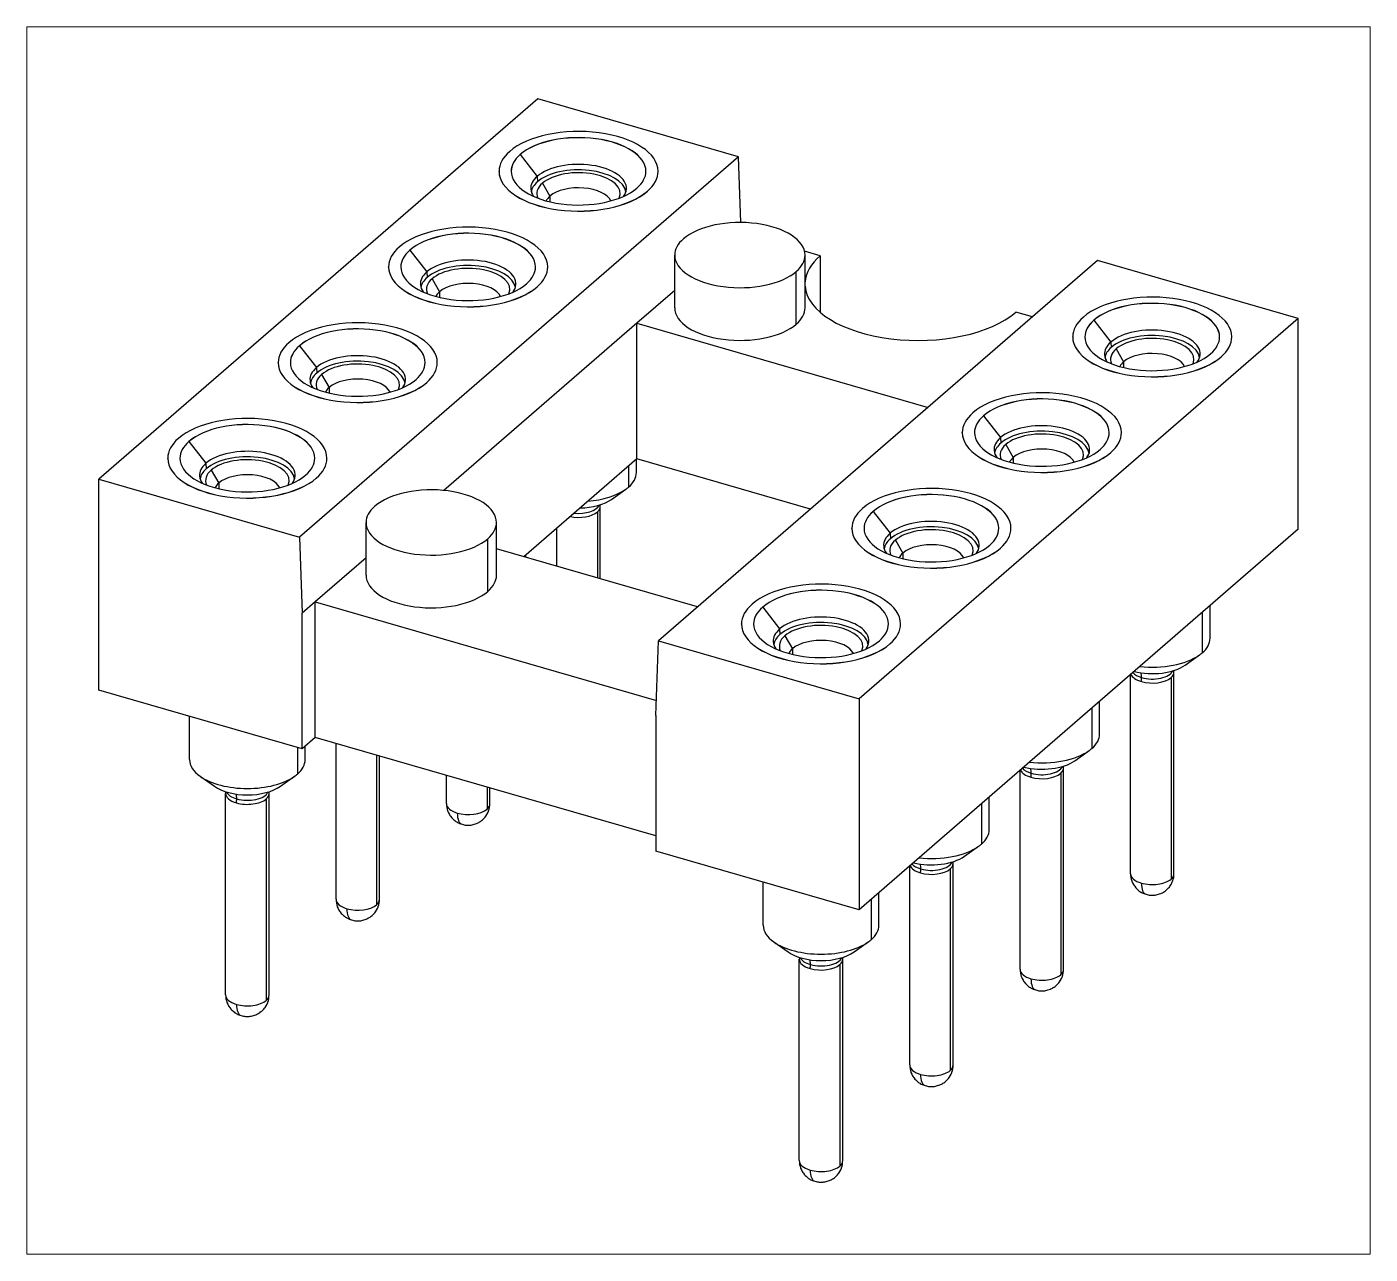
# Paper-space layout 'Layout1' of a CAD drawing. Header units: millimetres. Extents: x 0 to 15.5, y 0 to 14.1.
# The model-space entities are those that its viewports show. They can reach past a viewport. Long polylines and large blocks are cut down to what shows.
import ezdxf

# ---------------------------------------------------------------- set-up
doc = ezdxf.new("R2010")
doc.units = ezdxf.units.MM
doc.layers.add('MAIN-1', color=7, linetype='Continuous')

msp = doc.modelspace()

# ---------------------------------------------------------------- linework, layer by layer
at = {"layer": 'MAIN-1', "color": 18, "linetype": 'Continuous', "lineweight": 25, "true_color": 0x000000}
for points in [[(5.877, 13.284), (0.827, 8.91)], [(8.185, 12.618), (5.877, 13.284)], [(8.185, 12.618), (3.135, 8.244)], [(5.675, 12.644), (5.87, 12.392)], [(5.675, 12.644), (5.675, 12.644)], [(8.211, 11.862), (8.185, 12.618)], [(5.431, 12.45), (5.431, 12.451)], [(5.571, 12.451), (5.571, 12.45)], [(5.87, 12.392), (5.874, 12.331)], [(7.121, 12.45), (7.121, 12.451)], [(7.261, 12.45), (7.261, 12.451)], [(5.931, 12.314), (6.017, 12.166)], [(7.139, 12.222), (7.139, 12.221)], [(6.017, 12.166), (6.017, 12.1)], [(4.405, 11.545), (4.405, 11.544)], [(4.405, 11.544), (4.6, 11.293)], [(7.452, 10.881), (7.452, 11.487)], [(9.125, 11.48), (8.946, 11.532)], [(8.952, 10.881), (8.952, 11.487)], [(9.125, 11.48), (9.125, 10.83)], [(4.161, 11.35), (4.161, 11.351)], [(4.301, 11.351), (4.301, 11.35)], [(4.6, 11.293), (4.604, 11.231)], [(5.851, 11.35), (5.851, 11.351)], [(5.991, 11.35), (5.991, 11.351)], [(12.316, 11.425), (7.266, 7.052)], [(8.851, 10.693), (8.851, 11.299)], [(14.624, 10.759), (12.316, 11.425)], [(4.661, 11.215), (4.747, 11.066)], [(4.747, 11.066), (4.747, 11)], [(5.869, 11.122), (5.869, 11.121)], [(7.452, 11.081), (7.016, 10.704)], [(11.566, 10.776), (11.377, 10.83)], [(7.016, 10.704), (4.795, 8.781)], [(7.016, 9.145), (7.016, 10.704)], [(7.016, 10.704), (10.366, 9.736)], [(14.624, 10.759), (9.574, 6.385)], [(12.274, 10.739), (12.469, 10.487)], [(12.274, 10.739), (12.274, 10.739)], [(14.624, 8.334), (14.624, 10.759)], [(12.03, 10.545), (12.03, 10.546)], [(12.17, 10.546), (12.17, 10.545)], [(13.72, 10.545), (13.72, 10.546)], [(13.86, 10.545), (13.86, 10.546)], [(3.135, 10.445), (3.135, 10.444)], [(3.135, 10.444), (3.33, 10.193)], [(12.469, 10.487), (12.473, 10.426)], [(12.53, 10.409), (12.616, 10.261)], [(2.891, 10.25), (2.891, 10.251)], [(3.031, 10.251), (3.031, 10.25)], [(4.581, 10.25), (4.581, 10.251)], [(4.721, 10.25), (4.721, 10.251)], [(12.616, 10.261), (12.616, 10.195)], [(13.738, 10.317), (13.738, 10.316)], [(3.33, 10.193), (3.334, 10.131)], [(3.391, 10.115), (3.477, 9.966)], [(3.477, 9.966), (3.477, 9.9)], [(4.599, 10.022), (4.599, 10.021)], [(11.004, 9.64), (11.004, 9.639)], [(11.004, 9.639), (11.199, 9.388)], [(10.76, 9.445), (10.76, 9.446)], [(10.9, 9.446), (10.9, 9.445)], [(12.45, 9.445), (12.45, 9.446)], [(12.59, 9.445), (12.59, 9.446)], [(1.865, 9.345), (1.865, 9.344)], [(1.865, 9.344), (2.06, 9.093)], [(11.199, 9.388), (11.203, 9.326)], [(11.26, 9.31), (11.346, 9.161)], [(1.621, 9.15), (1.621, 9.151)], [(1.761, 9.151), (1.761, 9.15)], [(3.311, 9.15), (3.311, 9.151)], [(3.451, 9.15), (3.451, 9.151)], [(7.016, 9.145), (5.716, 8.019)], [(7.011, 8.986), (7.011, 9.141)], [(9.016, 8.567), (7.016, 9.145)], [(11.346, 9.161), (11.346, 9.095)], [(12.468, 9.217), (12.468, 9.216)], [(2.06, 9.093), (2.064, 9.031)], [(2.121, 9.015), (2.207, 8.866)], [(6.922, 9.064), (6.922, 8.819)], [(0.827, 6.485), (0.827, 8.91)], [(0.827, 8.91), (3.135, 8.244)], [(2.207, 8.866), (2.207, 8.8)], [(3.329, 8.922), (3.329, 8.922)], [(6.726, 8.678), (6.889, 8.794)], [(6.563, 8.534), (6.563, 7.774)], [(6.593, 8.616), (6.593, 8.615)], [(6.593, 8.615), (6.593, 8.615)], [(6.593, 8.615), (6.593, 8.615)], [(6.593, 8.615), (6.593, 8.615)], [(6.593, 8.615), (6.594, 8.614)], [(6.594, 8.614), (6.594, 8.614)], [(6.596, 7.765), (6.596, 8.596)], [(9.734, 8.54), (9.734, 8.539)], [(9.734, 8.539), (9.929, 8.288)], [(3.902, 7.806), (3.902, 8.413)], [(5.402, 7.806), (5.402, 8.413)], [(6.096, 7.909), (6.096, 8.348)], [(9.49, 8.345), (9.49, 8.346)], [(9.63, 8.346), (9.63, 8.345)], [(11.18, 8.345), (11.18, 8.346)], [(11.32, 8.345), (11.32, 8.346)], [(3.135, 8.244), (3.166, 7.369)], [(5.301, 7.619), (5.301, 8.225)], [(14.624, 8.334), (9.574, 3.96)], [(9.929, 8.288), (9.933, 8.226)], [(9.99, 8.21), (10.076, 8.061)], [(7.716, 7.441), (5.402, 8.109)], [(5.741, 8.011), (5.741, 8.041)], [(10.076, 8.061), (10.076, 7.995)], [(11.198, 8.117), (11.198, 8.116)], [(3.902, 8.007), (3.316, 7.499)], [(3.316, 7.499), (3.166, 7.369)], [(3.316, 7.499), (7.242, 6.366)], [(3.316, 5.94), (3.316, 7.499)], [(8.464, 7.44), (8.464, 7.439)], [(8.464, 7.439), (8.659, 7.188)], [(13.61, 7.081), (13.61, 7.456)], [(3.166, 5.81), (3.166, 7.369)], [(13.521, 7.379), (13.521, 6.914)], [(8.22, 7.245), (8.22, 7.246)], [(8.36, 7.246), (8.36, 7.245)], [(8.659, 7.188), (8.663, 7.126)], [(8.72, 7.11), (8.806, 6.961)], [(9.91, 7.245), (9.91, 7.246)], [(10.05, 7.245), (10.05, 7.246)], [(7.236, 6.194), (7.266, 7.052)], [(7.266, 7.052), (9.574, 6.385)], [(8.806, 6.961), (8.806, 6.895)], [(9.928, 7.017), (9.928, 7.017)], [(13.325, 6.773), (13.488, 6.889)], [(12.695, 4.374), (12.695, 6.663)], [(13.192, 6.711), (13.192, 6.71)], [(13.192, 6.71), (13.192, 6.71)], [(13.192, 6.71), (13.193, 6.71)], [(13.193, 6.71), (13.193, 6.71)], [(13.193, 6.71), (13.193, 6.709)], [(13.193, 6.709), (13.193, 6.709)], [(13.195, 4.374), (13.195, 6.691)], [(13.162, 6.629), (13.162, 4.312)], [(3.166, 5.81), (0.827, 6.485)], [(9.574, 6.385), (9.574, 3.96)], [(12.34, 5.981), (12.34, 6.356)], [(1.871, 5.686), (1.871, 6.184)], [(7.236, 6.194), (7.236, 4.635)], [(12.251, 6.279), (12.251, 5.815)], [(3.316, 5.94), (3.166, 5.81)], [(7.236, 4.809), (3.316, 5.94)], [(3.112, 5.826), (3.112, 5.52)], [(3.201, 5.686), (3.201, 5.841)], [(3.556, 4.08), (3.556, 5.871)], [(4.023, 5.736), (4.023, 4.017)], [(4.056, 4.08), (4.056, 5.727)], [(12.055, 5.673), (12.218, 5.789)], [(11.425, 3.275), (11.425, 5.564)], [(11.922, 5.611), (11.922, 5.61)], [(11.922, 5.61), (11.922, 5.61)], [(11.922, 5.61), (11.923, 5.61)], [(11.923, 5.61), (11.923, 5.61)], [(11.923, 5.61), (11.923, 5.609)], [(11.923, 5.609), (11.923, 5.609)], [(11.925, 3.275), (11.925, 5.591)], [(1.993, 5.494), (2.157, 5.379)], [(2.916, 5.379), (3.079, 5.494)], [(4.826, 5.18), (4.826, 5.504)], [(11.892, 5.529), (11.892, 3.212)], [(2.286, 2.98), (2.286, 5.296)], [(2.289, 5.315), (2.289, 5.316)], [(2.289, 5.316), (2.289, 5.316)], [(2.289, 5.315), (2.289, 5.315)], [(2.289, 5.315), (2.289, 5.315)], [(2.289, 5.315), (2.289, 5.315)], [(2.289, 5.315), (2.289, 5.315)], [(2.783, 5.316), (2.783, 5.316)], [(2.783, 5.316), (2.783, 5.315)], [(2.783, 5.315), (2.783, 5.315)], [(2.783, 5.315), (2.783, 5.315)], [(2.783, 5.315), (2.784, 5.315)], [(2.784, 5.315), (2.784, 5.315)], [(2.786, 2.98), (2.786, 5.296)], [(5.293, 5.37), (5.293, 5.117)], [(5.326, 5.18), (5.326, 5.36)], [(11.07, 4.881), (11.07, 5.256)], [(2.753, 5.234), (2.753, 2.917)], [(4.826, 5.18), (4.827, 5.158)], [(4.827, 5.158), (4.83, 5.137)], [(4.83, 5.137), (4.835, 5.115)], [(4.835, 5.115), (4.84, 5.098)], [(5.312, 5.098), (5.318, 5.115)], [(5.318, 5.115), (5.322, 5.137)], [(5.322, 5.137), (5.325, 5.158)], [(5.325, 5.158), (5.326, 5.18)], [(10.981, 5.179), (10.981, 4.715)], [(4.84, 5.098), (4.841, 5.095)], [(4.841, 5.095), (4.85, 5.074)], [(4.85, 5.074), (4.86, 5.055)], [(4.86, 5.055), (4.867, 5.044)], [(4.867, 5.044), (4.873, 5.035)], [(4.873, 5.035), (4.887, 5.017)], [(4.887, 5.017), (4.895, 5.008)], [(4.895, 5.008), (4.904, 5)], [(4.904, 5), (4.912, 4.993)], [(4.912, 4.993), (4.923, 4.984)], [(4.923, 4.984), (4.934, 4.976)], [(4.934, 4.976), (4.945, 4.969)], [(4.945, 4.969), (4.947, 4.967)], [(4.947, 4.967), (4.96, 4.96)], [(4.96, 4.96), (4.972, 4.954)], [(4.972, 4.954), (4.978, 4.952)], [(4.978, 4.952), (4.992, 4.946)], [(4.992, 4.946), (5.006, 4.942)], [(5.147, 4.942), (5.16, 4.946)], [(5.16, 4.946), (5.174, 4.952)], [(5.174, 4.952), (5.181, 4.954)], [(5.181, 4.954), (5.193, 4.96)], [(5.193, 4.96), (5.205, 4.967)], [(5.205, 4.967), (5.207, 4.969)], [(5.207, 4.969), (5.218, 4.976)], [(5.218, 4.976), (5.229, 4.984)], [(5.229, 4.984), (5.241, 4.993)], [(5.241, 4.993), (5.249, 5)], [(5.249, 5), (5.257, 5.008)], [(5.257, 5.008), (5.265, 5.017)], [(5.265, 5.017), (5.273, 5.026)], [(5.273, 5.026), (5.28, 5.036)], [(5.28, 5.036), (5.292, 5.055)], [(5.292, 5.055), (5.303, 5.074)], [(5.303, 5.074), (5.311, 5.095)], [(5.311, 5.095), (5.312, 5.098)], [(5.006, 4.942), (5.018, 4.939)], [(5.018, 4.939), (5.031, 4.936)], [(5.031, 4.936), (5.042, 4.934)], [(5.042, 4.934), (5.054, 4.933)], [(5.054, 4.933), (5.065, 4.932)], [(5.065, 4.932), (5.076, 4.932)], [(5.076, 4.932), (5.087, 4.932)], [(5.087, 4.932), (5.099, 4.933)], [(5.099, 4.933), (5.11, 4.934)], [(5.11, 4.934), (5.122, 4.936)], [(5.122, 4.936), (5.134, 4.939)], [(5.134, 4.939), (5.147, 4.942)], [(9.574, 3.96), (7.236, 4.635)], [(10.785, 4.574), (10.948, 4.689)], [(10.652, 4.511), (10.652, 4.511)], [(10.652, 4.511), (10.652, 4.51)], [(10.652, 4.51), (10.653, 4.51)], [(10.653, 4.51), (10.653, 4.51)], [(10.653, 4.51), (10.653, 4.51)], [(10.653, 4.51), (10.653, 4.509)], [(10.655, 2.175), (10.655, 4.491)], [(10.155, 2.175), (10.155, 4.464)], [(10.622, 4.429), (10.622, 2.112)], [(12.695, 4.374), (12.696, 4.353)], [(12.696, 4.353), (12.699, 4.331)], [(12.699, 4.331), (12.704, 4.31)], [(13.187, 4.31), (13.192, 4.331)], [(13.192, 4.331), (13.194, 4.353)], [(13.194, 4.353), (13.195, 4.374)], [(8.47, 3.781), (8.47, 4.279)], [(12.704, 4.31), (12.709, 4.293)], [(12.709, 4.293), (12.71, 4.29)], [(12.71, 4.29), (12.719, 4.269)], [(12.719, 4.269), (12.729, 4.249)], [(12.729, 4.249), (12.736, 4.239)], [(12.736, 4.239), (12.743, 4.229)], [(12.743, 4.229), (12.756, 4.212)], [(12.756, 4.212), (12.764, 4.203)], [(12.764, 4.203), (12.773, 4.195)], [(12.773, 4.195), (12.781, 4.188)], [(12.781, 4.188), (12.792, 4.179)], [(12.792, 4.179), (12.803, 4.171)], [(13.087, 4.171), (13.099, 4.179)], [(13.099, 4.179), (13.11, 4.188)], [(13.11, 4.188), (13.118, 4.195)], [(13.118, 4.195), (13.126, 4.203)], [(13.126, 4.203), (13.134, 4.212)], [(13.134, 4.212), (13.142, 4.221)], [(13.142, 4.221), (13.149, 4.23)], [(13.149, 4.23), (13.161, 4.249)], [(13.161, 4.249), (13.172, 4.269)], [(13.172, 4.269), (13.18, 4.29)], [(13.18, 4.29), (13.181, 4.293)], [(13.181, 4.293), (13.187, 4.31)], [(3.556, 4.08), (3.557, 4.058)], [(3.557, 4.058), (3.56, 4.037)], [(3.56, 4.037), (3.565, 4.016)], [(4.048, 4.016), (4.052, 4.037)], [(4.052, 4.037), (4.055, 4.058)], [(4.055, 4.058), (4.056, 4.08)], [(9.711, 4.079), (9.711, 3.615)], [(9.8, 3.781), (9.8, 4.156)], [(12.803, 4.171), (12.814, 4.163)], [(12.814, 4.163), (12.816, 4.162)], [(12.816, 4.162), (12.829, 4.155)], [(12.829, 4.155), (12.841, 4.149)], [(12.841, 4.149), (12.847, 4.147)], [(12.847, 4.147), (12.861, 4.141)], [(12.861, 4.141), (12.875, 4.137)], [(12.875, 4.137), (12.888, 4.134)], [(12.888, 4.134), (12.9, 4.131)], [(12.9, 4.131), (12.911, 4.129)], [(12.911, 4.129), (12.923, 4.128)], [(12.923, 4.128), (12.934, 4.127)], [(12.934, 4.127), (12.945, 4.127)], [(12.945, 4.127), (12.956, 4.127)], [(12.956, 4.127), (12.968, 4.128)], [(12.968, 4.128), (12.979, 4.129)], [(12.979, 4.129), (12.991, 4.131)], [(12.991, 4.131), (13.003, 4.134)], [(13.003, 4.134), (13.016, 4.137)], [(13.016, 4.137), (13.029, 4.141)], [(13.029, 4.141), (13.043, 4.147)], [(13.043, 4.147), (13.05, 4.149)], [(13.05, 4.149), (13.062, 4.155)], [(13.062, 4.155), (13.075, 4.162)], [(13.075, 4.162), (13.076, 4.163)], [(13.076, 4.163), (13.087, 4.171)], [(3.565, 4.016), (3.57, 3.998)], [(3.57, 3.998), (3.571, 3.995)], [(3.571, 3.995), (3.58, 3.974)], [(3.58, 3.974), (3.59, 3.955)], [(3.59, 3.955), (3.597, 3.945)], [(3.597, 3.945), (3.603, 3.935)], [(3.603, 3.935), (3.617, 3.918)], [(3.617, 3.918), (3.625, 3.909)], [(3.625, 3.909), (3.634, 3.9)], [(3.634, 3.9), (3.642, 3.893)], [(3.642, 3.893), (3.653, 3.884)], [(3.653, 3.884), (3.664, 3.876)], [(3.664, 3.876), (3.675, 3.869)], [(3.675, 3.869), (3.677, 3.868)], [(3.677, 3.868), (3.69, 3.861)], [(3.923, 3.861), (3.935, 3.868)], [(3.935, 3.868), (3.937, 3.869)], [(3.937, 3.869), (3.948, 3.876)], [(3.948, 3.876), (3.959, 3.884)], [(3.959, 3.884), (3.971, 3.893)], [(3.971, 3.893), (3.979, 3.9)], [(3.979, 3.9), (3.987, 3.909)], [(3.987, 3.909), (3.995, 3.918)], [(3.995, 3.918), (4.003, 3.926)], [(4.003, 3.926), (4.01, 3.936)], [(4.01, 3.936), (4.022, 3.955)], [(4.022, 3.955), (4.033, 3.974)], [(4.033, 3.974), (4.041, 3.995)], [(4.041, 3.995), (4.042, 3.998)], [(4.042, 3.998), (4.048, 4.016)], [(3.69, 3.861), (3.702, 3.855)], [(3.702, 3.855), (3.708, 3.852)], [(3.708, 3.852), (3.722, 3.846)], [(3.722, 3.846), (3.736, 3.842)], [(3.736, 3.842), (3.748, 3.839)], [(3.748, 3.839), (3.761, 3.836)], [(3.761, 3.836), (3.772, 3.834)], [(3.772, 3.834), (3.784, 3.833)], [(3.784, 3.833), (3.795, 3.832)], [(3.795, 3.832), (3.806, 3.832)], [(3.806, 3.832), (3.817, 3.832)], [(3.817, 3.832), (3.829, 3.833)], [(3.829, 3.833), (3.84, 3.834)], [(3.84, 3.834), (3.852, 3.836)], [(3.852, 3.836), (3.864, 3.839)], [(3.864, 3.839), (3.877, 3.842)], [(3.877, 3.842), (3.89, 3.846)], [(3.89, 3.846), (3.904, 3.852)], [(3.904, 3.852), (3.911, 3.855)], [(3.911, 3.855), (3.923, 3.861)], [(8.592, 3.589), (8.756, 3.474)], [(9.515, 3.474), (9.678, 3.589)], [(8.888, 3.41), (8.888, 3.411)], [(8.888, 3.411), (8.888, 3.411)], [(8.888, 3.41), (8.888, 3.41)], [(8.888, 3.41), (8.888, 3.41)], [(8.888, 3.41), (8.888, 3.41)], [(8.888, 3.41), (8.888, 3.41)], [(9.382, 3.411), (9.382, 3.411)], [(9.382, 3.411), (9.382, 3.41)], [(9.382, 3.41), (9.383, 3.41)], [(9.383, 3.41), (9.383, 3.41)], [(9.383, 3.41), (9.383, 3.41)], [(9.383, 3.41), (9.383, 3.41)], [(8.885, 1.075), (8.885, 3.391)], [(9.352, 3.329), (9.352, 1.012)], [(9.385, 1.075), (9.385, 3.391)], [(11.425, 3.275), (11.426, 3.253)], [(11.426, 3.253), (11.429, 3.232)], [(11.922, 3.232), (11.924, 3.253)], [(11.924, 3.253), (11.925, 3.275)], [(11.429, 3.232), (11.434, 3.21)], [(11.434, 3.21), (11.439, 3.193)], [(11.439, 3.193), (11.44, 3.19)], [(11.44, 3.19), (11.449, 3.169)], [(11.449, 3.169), (11.459, 3.15)], [(11.459, 3.15), (11.466, 3.139)], [(11.466, 3.139), (11.473, 3.13)], [(11.473, 3.13), (11.486, 3.112)], [(11.486, 3.112), (11.494, 3.103)], [(11.494, 3.103), (11.503, 3.095)], [(11.503, 3.095), (11.511, 3.088)], [(11.84, 3.088), (11.848, 3.095)], [(11.848, 3.095), (11.856, 3.103)], [(11.856, 3.103), (11.864, 3.112)], [(11.864, 3.112), (11.872, 3.121)], [(11.872, 3.121), (11.879, 3.131)], [(11.879, 3.131), (11.891, 3.15)], [(11.891, 3.15), (11.902, 3.169)], [(11.902, 3.169), (11.91, 3.19)], [(11.91, 3.19), (11.911, 3.193)], [(11.911, 3.193), (11.917, 3.21)], [(11.917, 3.21), (11.922, 3.232)], [(2.286, 2.98), (2.287, 2.958)], [(2.287, 2.958), (2.29, 2.937)], [(2.29, 2.937), (2.295, 2.916)], [(2.778, 2.916), (2.782, 2.937)], [(2.782, 2.937), (2.785, 2.958)], [(2.785, 2.958), (2.786, 2.98)], [(11.511, 3.088), (11.522, 3.079)], [(11.522, 3.079), (11.533, 3.071)], [(11.533, 3.071), (11.544, 3.064)], [(11.544, 3.064), (11.546, 3.062)], [(11.546, 3.062), (11.559, 3.055)], [(11.559, 3.055), (11.571, 3.049)], [(11.571, 3.049), (11.577, 3.047)], [(11.577, 3.047), (11.591, 3.041)], [(11.591, 3.041), (11.605, 3.037)], [(11.605, 3.037), (11.618, 3.034)], [(11.618, 3.034), (11.63, 3.031)], [(11.63, 3.031), (11.641, 3.029)], [(11.641, 3.029), (11.653, 3.028)], [(11.653, 3.028), (11.664, 3.027)], [(11.664, 3.027), (11.675, 3.027)], [(11.675, 3.027), (11.686, 3.027)], [(11.686, 3.027), (11.698, 3.028)], [(11.698, 3.028), (11.709, 3.029)], [(11.709, 3.029), (11.721, 3.031)], [(11.721, 3.031), (11.733, 3.034)], [(11.733, 3.034), (11.746, 3.037)], [(11.746, 3.037), (11.759, 3.041)], [(11.759, 3.041), (11.773, 3.047)], [(11.773, 3.047), (11.78, 3.049)], [(11.78, 3.049), (11.792, 3.055)], [(11.792, 3.055), (11.805, 3.062)], [(11.805, 3.062), (11.806, 3.064)], [(11.806, 3.064), (11.817, 3.071)], [(11.817, 3.071), (11.829, 3.079)], [(11.829, 3.079), (11.84, 3.088)], [(2.295, 2.916), (2.3, 2.898)], [(2.3, 2.898), (2.301, 2.895)], [(2.301, 2.895), (2.31, 2.875)], [(2.31, 2.875), (2.32, 2.855)], [(2.32, 2.855), (2.327, 2.845)], [(2.327, 2.845), (2.333, 2.835)], [(2.333, 2.835), (2.347, 2.818)], [(2.347, 2.818), (2.355, 2.809)], [(2.355, 2.809), (2.364, 2.8)], [(2.364, 2.8), (2.372, 2.793)], [(2.372, 2.793), (2.383, 2.784)], [(2.383, 2.784), (2.394, 2.776)], [(2.678, 2.776), (2.689, 2.784)], [(2.689, 2.784), (2.701, 2.793)], [(2.701, 2.793), (2.709, 2.8)], [(2.709, 2.8), (2.717, 2.809)], [(2.717, 2.809), (2.725, 2.818)], [(2.725, 2.818), (2.733, 2.827)], [(2.733, 2.827), (2.74, 2.836)], [(2.74, 2.836), (2.752, 2.855)], [(2.752, 2.855), (2.763, 2.875)], [(2.763, 2.875), (2.771, 2.895)], [(2.771, 2.895), (2.772, 2.898)], [(2.772, 2.898), (2.778, 2.916)], [(2.394, 2.776), (2.405, 2.769)], [(2.405, 2.769), (2.407, 2.768)], [(2.407, 2.768), (2.42, 2.761)], [(2.42, 2.761), (2.432, 2.755)], [(2.432, 2.755), (2.438, 2.752)], [(2.438, 2.752), (2.452, 2.747)], [(2.452, 2.747), (2.466, 2.742)], [(2.466, 2.742), (2.478, 2.739)], [(2.478, 2.739), (2.491, 2.736)], [(2.491, 2.736), (2.502, 2.735)], [(2.502, 2.735), (2.514, 2.733)], [(2.514, 2.733), (2.525, 2.733)], [(2.525, 2.733), (2.536, 2.732)], [(2.536, 2.732), (2.547, 2.733)], [(2.547, 2.733), (2.559, 2.733)], [(2.559, 2.733), (2.57, 2.735)], [(2.57, 2.735), (2.582, 2.736)], [(2.582, 2.736), (2.594, 2.739)], [(2.594, 2.739), (2.607, 2.742)], [(2.607, 2.742), (2.62, 2.747)], [(2.62, 2.747), (2.634, 2.752)], [(2.634, 2.752), (2.641, 2.755)], [(2.641, 2.755), (2.653, 2.761)], [(2.653, 2.761), (2.665, 2.768)], [(2.665, 2.768), (2.667, 2.769)], [(2.667, 2.769), (2.678, 2.776)], [(10.155, 2.175), (10.156, 2.153)], [(10.654, 2.153), (10.655, 2.175)], [(10.156, 2.153), (10.159, 2.132)], [(10.159, 2.132), (10.164, 2.111)], [(10.164, 2.111), (10.169, 2.093)], [(10.169, 2.093), (10.17, 2.09)], [(10.17, 2.09), (10.179, 2.069)], [(10.179, 2.069), (10.189, 2.05)], [(10.189, 2.05), (10.196, 2.04)], [(10.196, 2.04), (10.203, 2.03)], [(10.203, 2.03), (10.216, 2.013)], [(10.216, 2.013), (10.224, 2.004)], [(10.586, 2.004), (10.594, 2.013)], [(10.594, 2.013), (10.602, 2.021)], [(10.602, 2.021), (10.609, 2.031)], [(10.609, 2.031), (10.621, 2.05)], [(10.621, 2.05), (10.632, 2.069)], [(10.632, 2.069), (10.64, 2.09)], [(10.64, 2.09), (10.641, 2.093)], [(10.641, 2.093), (10.647, 2.111)], [(10.647, 2.111), (10.652, 2.132)], [(10.652, 2.132), (10.654, 2.153)], [(10.224, 2.004), (10.233, 1.995)], [(10.233, 1.995), (10.241, 1.988)], [(10.241, 1.988), (10.252, 1.979)], [(10.252, 1.979), (10.263, 1.971)], [(10.263, 1.971), (10.274, 1.964)], [(10.274, 1.964), (10.276, 1.963)], [(10.276, 1.963), (10.289, 1.956)], [(10.289, 1.956), (10.301, 1.95)], [(10.301, 1.95), (10.307, 1.947)], [(10.307, 1.947), (10.321, 1.941)], [(10.321, 1.941), (10.335, 1.937)], [(10.335, 1.937), (10.348, 1.934)], [(10.348, 1.934), (10.36, 1.931)], [(10.36, 1.931), (10.371, 1.929)], [(10.371, 1.929), (10.383, 1.928)], [(10.383, 1.928), (10.394, 1.927)], [(10.394, 1.927), (10.405, 1.927)], [(10.405, 1.927), (10.416, 1.927)], [(10.416, 1.927), (10.428, 1.928)], [(10.428, 1.928), (10.439, 1.929)], [(10.439, 1.929), (10.451, 1.931)], [(10.451, 1.931), (10.463, 1.934)], [(10.463, 1.934), (10.476, 1.937)], [(10.476, 1.937), (10.489, 1.941)], [(10.489, 1.941), (10.503, 1.947)], [(10.503, 1.947), (10.51, 1.95)], [(10.51, 1.95), (10.522, 1.956)], [(10.522, 1.956), (10.535, 1.963)], [(10.535, 1.963), (10.536, 1.964)], [(10.536, 1.964), (10.547, 1.971)], [(10.547, 1.971), (10.559, 1.979)], [(10.559, 1.979), (10.57, 1.988)], [(10.57, 1.988), (10.578, 1.995)], [(10.578, 1.995), (10.586, 2.004)], [(8.885, 1.075), (8.886, 1.053)], [(8.886, 1.053), (8.889, 1.032)], [(8.889, 1.032), (8.894, 1.011)], [(8.894, 1.011), (8.899, 0.993)], [(8.899, 0.993), (8.9, 0.99)], [(8.9, 0.99), (8.909, 0.97)], [(8.909, 0.97), (8.919, 0.95)], [(8.919, 0.95), (8.926, 0.94)], [(8.926, 0.94), (8.933, 0.93)], [(8.933, 0.93), (8.946, 0.913)], [(9.332, 0.922), (9.339, 0.931)], [(9.339, 0.931), (9.351, 0.95)], [(9.351, 0.95), (9.362, 0.97)], [(9.362, 0.97), (9.37, 0.99)], [(9.37, 0.99), (9.371, 0.993)], [(9.371, 0.993), (9.377, 1.011)], [(9.377, 1.011), (9.382, 1.032)], [(9.382, 1.032), (9.384, 1.053)], [(9.384, 1.053), (9.385, 1.075)], [(8.946, 0.913), (8.954, 0.904)], [(8.954, 0.904), (8.963, 0.895)], [(8.963, 0.895), (8.971, 0.888)], [(8.971, 0.888), (8.982, 0.879)], [(8.982, 0.879), (8.993, 0.871)], [(8.993, 0.871), (9.004, 0.864)], [(9.004, 0.864), (9.006, 0.863)], [(9.006, 0.863), (9.019, 0.856)], [(9.019, 0.856), (9.031, 0.85)], [(9.031, 0.85), (9.037, 0.847)], [(9.037, 0.847), (9.051, 0.842)], [(9.051, 0.842), (9.065, 0.837)], [(9.065, 0.837), (9.078, 0.834)], [(9.078, 0.834), (9.09, 0.831)], [(9.09, 0.831), (9.101, 0.83)], [(9.101, 0.83), (9.113, 0.828)], [(9.113, 0.828), (9.124, 0.828)], [(9.124, 0.828), (9.135, 0.827)], [(9.135, 0.827), (9.146, 0.828)], [(9.146, 0.828), (9.158, 0.828)], [(9.158, 0.828), (9.169, 0.83)], [(9.169, 0.83), (9.181, 0.831)], [(9.181, 0.831), (9.193, 0.834)], [(9.193, 0.834), (9.206, 0.837)], [(9.206, 0.837), (9.219, 0.842)], [(9.219, 0.842), (9.233, 0.847)], [(9.233, 0.847), (9.24, 0.85)], [(9.24, 0.85), (9.252, 0.856)], [(9.252, 0.856), (9.265, 0.863)], [(9.265, 0.863), (9.266, 0.864)], [(9.266, 0.864), (9.277, 0.871)], [(9.277, 0.871), (9.289, 0.879)], [(9.289, 0.879), (9.3, 0.888)], [(9.3, 0.888), (9.308, 0.895)], [(9.308, 0.895), (9.316, 0.904)], [(9.316, 0.904), (9.324, 0.913)], [(9.324, 0.913), (9.332, 0.922)]]:
    msp.add_lwpolyline(points, dxfattribs=at)
for points in [[(7.261, 12.451), (7.261, 12.658), (6.983, 12.839), (6.583, 12.893), (6.183, 12.946), (5.761, 12.859), (5.554, 12.679)], [(7.121, 12.451), (7.121, 12.626), (6.886, 12.78), (6.547, 12.825), (6.208, 12.87), (5.85, 12.796), (5.675, 12.644)], [(7.121, 12.451), (7.12, 12.626), (6.885, 12.779), (6.546, 12.824), (6.207, 12.869), (5.85, 12.795), (5.675, 12.644)], [(6.896, 12.244), (6.906, 12.37), (6.743, 12.484), (6.5, 12.519), (6.256, 12.554), (5.996, 12.502), (5.87, 12.392)], [(5.431, 12.451), (5.431, 12.244), (5.709, 12.062), (6.109, 12.009), (6.509, 11.955), (6.932, 12.043), (7.139, 12.222)], [(5.431, 12.45), (5.431, 12.243), (5.709, 12.062), (6.109, 12.008), (6.509, 11.954), (6.932, 12.042), (7.139, 12.221)], [(5.571, 12.451), (5.571, 12.275), (5.807, 12.122), (6.146, 12.076), (6.484, 12.031), (6.842, 12.105), (7.017, 12.257)], [(6.89, 12.213), (6.873, 12.333), (6.702, 12.433), (6.469, 12.46), (6.235, 12.487), (5.994, 12.434), (5.874, 12.331)], [(6.815, 12.142), (6.866, 12.258), (6.741, 12.375), (6.521, 12.418), (6.3, 12.461), (6.049, 12.417), (5.931, 12.314)], [(6.718, 12.111), (6.685, 12.187), (6.56, 12.246), (6.405, 12.258), (6.25, 12.271), (6.096, 12.234), (6.017, 12.166)], [(5.991, 11.351), (5.991, 11.558), (5.713, 11.739), (5.313, 11.793), (4.913, 11.846), (4.491, 11.759), (4.284, 11.58)], [(5.851, 11.351), (5.851, 11.526), (5.616, 11.68), (5.277, 11.725), (4.938, 11.771), (4.58, 11.696), (4.405, 11.545)], [(5.851, 11.351), (5.85, 11.526), (5.615, 11.679), (5.276, 11.724), (4.937, 11.77), (4.58, 11.695), (4.405, 11.544)], [(8.952, 11.487), (8.952, 11.657), (8.724, 11.805), (8.396, 11.849), (8.068, 11.893), (7.722, 11.821), (7.552, 11.674)], [(5.626, 11.144), (5.636, 11.27), (5.473, 11.384), (5.23, 11.419), (4.986, 11.455), (4.726, 11.402), (4.6, 11.293)], [(7.452, 11.487), (7.452, 11.317), (7.68, 11.169), (8.008, 11.125), (8.335, 11.081), (8.682, 11.152), (8.851, 11.299)], [(4.161, 11.351), (4.161, 11.144), (4.439, 10.963), (4.839, 10.909), (5.239, 10.855), (5.662, 10.943), (5.869, 11.122)], [(4.161, 11.35), (4.161, 11.143), (4.439, 10.962), (4.839, 10.908), (5.239, 10.854), (5.662, 10.942), (5.869, 11.121)], [(4.301, 11.351), (4.301, 11.175), (4.537, 11.022), (4.876, 10.977), (5.214, 10.931), (5.572, 11.005), (5.747, 11.157)], [(5.62, 11.114), (5.603, 11.233), (5.432, 11.333), (5.199, 11.36), (4.965, 11.387), (4.724, 11.335), (4.604, 11.231)], [(5.545, 11.042), (5.596, 11.158), (5.471, 11.275), (5.251, 11.318), (5.03, 11.361), (4.779, 11.317), (4.661, 11.215)], [(5.448, 11.011), (5.415, 11.088), (5.29, 11.146), (5.135, 11.159), (4.98, 11.171), (4.826, 11.134), (4.747, 11.066)], [(8.952, 11.13), (8.974, 10.841), (9.376, 10.594), (9.939, 10.524), (10.501, 10.455), (11.087, 10.58), (11.377, 10.83)], [(13.86, 10.546), (13.86, 10.753), (13.582, 10.934), (13.182, 10.988), (12.782, 11.041), (12.36, 10.954), (12.153, 10.774)], [(7.452, 10.881), (7.452, 10.711), (7.68, 10.562), (8.008, 10.519), (8.335, 10.475), (8.682, 10.546), (8.851, 10.693)], [(13.72, 10.546), (13.72, 10.721), (13.485, 10.875), (13.146, 10.92), (12.807, 10.965), (12.45, 10.891), (12.274, 10.739)], [(13.72, 10.546), (13.72, 10.721), (13.484, 10.874), (13.145, 10.919), (12.806, 10.964), (12.449, 10.89), (12.274, 10.739)], [(4.721, 10.251), (4.721, 10.458), (4.443, 10.639), (4.043, 10.693), (3.643, 10.747), (3.221, 10.659), (3.014, 10.48)], [(4.581, 10.251), (4.581, 10.426), (4.346, 10.58), (4.007, 10.625), (3.668, 10.671), (3.31, 10.597), (3.135, 10.445)], [(4.581, 10.251), (4.58, 10.426), (4.345, 10.579), (4.006, 10.625), (3.667, 10.67), (3.31, 10.596), (3.135, 10.444)], [(12.03, 10.546), (12.03, 10.339), (12.308, 10.157), (12.708, 10.104), (13.109, 10.05), (13.531, 10.138), (13.738, 10.317)], [(12.03, 10.545), (12.03, 10.338), (12.308, 10.157), (12.708, 10.103), (13.109, 10.049), (13.531, 10.137), (13.738, 10.316)], [(12.17, 10.546), (12.17, 10.37), (12.406, 10.217), (12.745, 10.171), (13.084, 10.126), (13.441, 10.2), (13.616, 10.352)], [(13.495, 10.339), (13.505, 10.465), (13.342, 10.579), (13.099, 10.614), (12.855, 10.649), (12.596, 10.597), (12.469, 10.487)], [(13.489, 10.308), (13.472, 10.428), (13.301, 10.528), (13.068, 10.555), (12.834, 10.582), (12.593, 10.529), (12.473, 10.426)], [(13.414, 10.237), (13.465, 10.353), (13.341, 10.47), (13.12, 10.513), (12.899, 10.556), (12.648, 10.512), (12.53, 10.409)], [(4.356, 10.044), (4.366, 10.17), (4.203, 10.284), (3.96, 10.319), (3.716, 10.355), (3.456, 10.302), (3.33, 10.193)], [(13.317, 10.206), (13.284, 10.282), (13.16, 10.341), (13.004, 10.353), (12.849, 10.366), (12.695, 10.329), (12.616, 10.261)], [(2.891, 10.251), (2.891, 10.044), (3.169, 9.863), (3.569, 9.809), (3.969, 9.755), (4.392, 9.843), (4.599, 10.022)], [(2.891, 10.25), (2.891, 10.043), (3.169, 9.862), (3.569, 9.808), (3.969, 9.755), (4.392, 9.842), (4.599, 10.021)], [(3.031, 10.251), (3.031, 10.076), (3.267, 9.922), (3.606, 9.877), (3.944, 9.831), (4.302, 9.905), (4.477, 10.057)], [(4.35, 10.014), (4.333, 10.133), (4.162, 10.233), (3.929, 10.26), (3.695, 10.287), (3.454, 10.235), (3.334, 10.131)], [(4.275, 9.942), (4.326, 10.058), (4.201, 10.175), (3.981, 10.218), (3.76, 10.261), (3.509, 10.217), (3.391, 10.115)], [(4.178, 9.911), (4.145, 9.988), (4.02, 10.046), (3.865, 10.059), (3.71, 10.071), (3.556, 10.034), (3.477, 9.966)], [(12.59, 9.446), (12.59, 9.653), (12.312, 9.834), (11.912, 9.888), (11.512, 9.941), (11.09, 9.854), (10.883, 9.675)], [(12.45, 9.446), (12.45, 9.621), (12.215, 9.775), (11.876, 9.82), (11.537, 9.866), (11.18, 9.791), (11.004, 9.64)], [(12.45, 9.446), (12.45, 9.621), (12.214, 9.774), (11.875, 9.819), (11.536, 9.865), (11.179, 9.79), (11.004, 9.639)], [(3.451, 9.151), (3.451, 9.358), (3.173, 9.539), (2.773, 9.593), (2.373, 9.647), (1.951, 9.559), (1.744, 9.38)], [(3.311, 9.151), (3.311, 9.327), (3.076, 9.48), (2.737, 9.525), (2.398, 9.571), (2.04, 9.497), (1.865, 9.345)], [(3.311, 9.151), (3.31, 9.326), (3.075, 9.48), (2.736, 9.525), (2.397, 9.57), (2.04, 9.496), (1.865, 9.344)], [(10.76, 9.446), (10.76, 9.239), (11.038, 9.058), (11.438, 9.004), (11.839, 8.95), (12.261, 9.038), (12.468, 9.217)], [(10.76, 9.445), (10.76, 9.238), (11.038, 9.057), (11.438, 9.003), (11.839, 8.949), (12.261, 9.037), (12.468, 9.216)], [(10.9, 9.446), (10.9, 9.27), (11.136, 9.117), (11.475, 9.072), (11.814, 9.026), (12.171, 9.1), (12.346, 9.252)], [(12.225, 9.239), (12.235, 9.365), (12.072, 9.479), (11.829, 9.514), (11.585, 9.55), (11.326, 9.497), (11.199, 9.388)], [(12.219, 9.209), (12.202, 9.328), (12.031, 9.428), (11.798, 9.455), (11.564, 9.482), (11.323, 9.43), (11.203, 9.326)], [(12.144, 9.137), (12.195, 9.253), (12.071, 9.37), (11.85, 9.413), (11.629, 9.456), (11.378, 9.412), (11.26, 9.31)], [(1.621, 9.151), (1.621, 8.944), (1.899, 8.763), (2.299, 8.709), (2.699, 8.656), (3.122, 8.743), (3.329, 8.922)], [(1.621, 9.15), (1.621, 8.943), (1.899, 8.762), (2.299, 8.708), (2.699, 8.655), (3.122, 8.742), (3.329, 8.922)], [(1.761, 9.151), (1.761, 8.976), (1.997, 8.822), (2.336, 8.777), (2.674, 8.731), (3.032, 8.806), (3.207, 8.957)], [(3.086, 8.944), (3.096, 9.071), (2.933, 9.184), (2.69, 9.22), (2.446, 9.255), (2.186, 9.203), (2.06, 9.093)], [(3.08, 8.914), (3.063, 9.033), (2.892, 9.133), (2.659, 9.16), (2.425, 9.187), (2.184, 9.135), (2.064, 9.031)], [(3.005, 8.842), (3.056, 8.958), (2.931, 9.075), (2.711, 9.118), (2.49, 9.161), (2.239, 9.117), (2.121, 9.015)], [(12.047, 9.106), (12.014, 9.183), (11.89, 9.241), (11.734, 9.254), (11.579, 9.266), (11.425, 9.229), (11.346, 9.161)], [(2.908, 8.811), (2.875, 8.888), (2.75, 8.947), (2.595, 8.959), (2.44, 8.971), (2.286, 8.934), (2.207, 8.866)], [(5.402, 8.413), (5.402, 8.582), (5.174, 8.731), (4.846, 8.775), (4.518, 8.819), (4.172, 8.747), (4.002, 8.6)], [(11.32, 8.346), (11.32, 8.553), (11.042, 8.734), (10.642, 8.788), (10.242, 8.842), (9.82, 8.754), (9.613, 8.575)], [(11.18, 8.346), (11.18, 8.521), (10.945, 8.675), (10.606, 8.72), (10.267, 8.766), (9.91, 8.692), (9.734, 8.54)], [(11.18, 8.346), (11.18, 8.521), (10.944, 8.674), (10.605, 8.72), (10.266, 8.765), (9.909, 8.691), (9.734, 8.539)], [(3.902, 8.413), (3.902, 8.243), (4.13, 8.094), (4.458, 8.05), (4.785, 8.006), (5.132, 8.078), (5.301, 8.225)], [(9.49, 8.346), (9.49, 8.139), (9.768, 7.958), (10.168, 7.904), (10.569, 7.85), (10.991, 7.938), (11.198, 8.117)], [(9.49, 8.345), (9.49, 8.138), (9.768, 7.957), (10.168, 7.903), (10.569, 7.85), (10.991, 7.937), (11.198, 8.116)], [(9.63, 8.346), (9.63, 8.171), (9.866, 8.017), (10.205, 7.972), (10.544, 7.926), (10.901, 8), (11.076, 8.152)], [(10.955, 8.139), (10.965, 8.265), (10.802, 8.379), (10.559, 8.414), (10.315, 8.45), (10.056, 8.397), (9.929, 8.288)], [(10.949, 8.109), (10.932, 8.228), (10.761, 8.328), (10.528, 8.355), (10.294, 8.382), (10.053, 8.33), (9.933, 8.226)], [(10.874, 8.037), (10.925, 8.153), (10.801, 8.27), (10.58, 8.313), (10.359, 8.356), (10.108, 8.312), (9.99, 8.21)], [(10.777, 8.006), (10.744, 8.083), (10.62, 8.141), (10.464, 8.154), (10.309, 8.166), (10.155, 8.129), (10.076, 8.061)], [(3.902, 7.806), (3.902, 7.637), (4.13, 7.488), (4.458, 7.444), (4.785, 7.4), (5.132, 7.472), (5.301, 7.619)], [(10.05, 7.246), (10.05, 7.453), (9.772, 7.634), (9.372, 7.688), (8.972, 7.742), (8.55, 7.654), (8.343, 7.475)], [(9.91, 7.246), (9.91, 7.422), (9.675, 7.575), (9.336, 7.62), (8.997, 7.666), (8.64, 7.592), (8.464, 7.44)], [(9.91, 7.246), (9.91, 7.421), (9.674, 7.575), (9.335, 7.62), (8.996, 7.665), (8.639, 7.591), (8.464, 7.439)], [(9.685, 7.039), (9.695, 7.166), (9.532, 7.279), (9.289, 7.315), (9.045, 7.35), (8.786, 7.298), (8.659, 7.188)], [(9.679, 7.009), (9.662, 7.128), (9.491, 7.228), (9.258, 7.255), (9.024, 7.282), (8.783, 7.23), (8.663, 7.126)], [(8.22, 7.246), (8.22, 7.039), (8.498, 6.858), (8.898, 6.804), (9.299, 6.751), (9.721, 6.838), (9.928, 7.017)], [(8.22, 7.245), (8.22, 7.038), (8.498, 6.857), (8.898, 6.803), (9.299, 6.75), (9.721, 6.837), (9.928, 7.017)], [(8.36, 7.246), (8.36, 7.071), (8.596, 6.917), (8.935, 6.872), (9.274, 6.826), (9.631, 6.901), (9.806, 7.052)], [(9.604, 6.937), (9.655, 7.053), (9.531, 7.17), (9.31, 7.213), (9.089, 7.256), (8.838, 7.212), (8.72, 7.11)], [(9.507, 6.906), (9.474, 6.983), (9.35, 7.042), (9.194, 7.054), (9.039, 7.066), (8.885, 7.029), (8.806, 6.961)], [(12.823, 6.629), (12.891, 6.609), (12.972, 6.607), (13.043, 6.623), (13.114, 6.638), (13.166, 6.67), (13.183, 6.708)], [(11.553, 5.529), (11.621, 5.509), (11.702, 5.507), (11.773, 5.523), (11.844, 5.538), (11.896, 5.57), (11.913, 5.608)], [(1.993, 5.494), (2.118, 5.406), (2.32, 5.354), (2.536, 5.354), (2.752, 5.354), (2.955, 5.406), (3.079, 5.494)], [(2.157, 5.379), (2.244, 5.317), (2.385, 5.28), (2.536, 5.28), (2.687, 5.28), (2.829, 5.317), (2.916, 5.379)], [(2.414, 5.234), (2.482, 5.215), (2.563, 5.213), (2.634, 5.228), (2.705, 5.244), (2.757, 5.275), (2.774, 5.313)], [(2.411, 5.188), (2.469, 5.172), (2.537, 5.167), (2.601, 5.176), (2.665, 5.184), (2.72, 5.205), (2.753, 5.234)], [(10.283, 4.429), (10.351, 4.41), (10.432, 4.407), (10.503, 4.423), (10.574, 4.439), (10.626, 4.47), (10.643, 4.508)], [(12.82, 4.266), (12.878, 4.25), (12.946, 4.245), (13.01, 4.254), (13.074, 4.262), (13.129, 4.283), (13.162, 4.312)], [(8.592, 3.589), (8.717, 3.501), (8.919, 3.449), (9.135, 3.449), (9.351, 3.449), (9.554, 3.501), (9.678, 3.589)], [(8.756, 3.474), (8.843, 3.412), (8.984, 3.375), (9.135, 3.375), (9.286, 3.375), (9.428, 3.412), (9.515, 3.474)], [(9.013, 3.329), (9.081, 3.31), (9.162, 3.308), (9.233, 3.323), (9.304, 3.339), (9.356, 3.37), (9.373, 3.408)], [(11.55, 3.166), (11.608, 3.15), (11.676, 3.145), (11.74, 3.154), (11.804, 3.162), (11.859, 3.183), (11.892, 3.212)], [(2.411, 2.872), (2.469, 2.855), (2.537, 2.851), (2.601, 2.859), (2.665, 2.868), (2.72, 2.889), (2.753, 2.917)], [(10.28, 2.066), (10.338, 2.05), (10.406, 2.045), (10.47, 2.054), (10.534, 2.063), (10.589, 2.083), (10.622, 2.112)], [(9.01, 0.967), (9.068, 0.95), (9.136, 0.946), (9.2, 0.954), (9.264, 0.963), (9.319, 0.984), (9.352, 1.012)]]:
    msp.add_open_spline(points, degree=3, knots=[0, 0, 0, 0, 1, 1, 1, 2, 2, 2, 2], dxfattribs=at)
for points in [[(5.554, 12.679), (5.473, 12.61), (5.431, 12.531), (5.431, 12.451)], [(5.675, 12.644), (5.607, 12.585), (5.572, 12.518), (5.571, 12.451)], [(5.675, 12.644), (5.607, 12.586), (5.571, 12.519), (5.571, 12.451)], [(5.87, 12.392), (5.818, 12.347), (5.792, 12.296), (5.797, 12.244)], [(7.017, 12.257), (7.085, 12.316), (7.121, 12.383), (7.121, 12.451)], [(7.139, 12.222), (7.219, 12.292), (7.261, 12.37), (7.261, 12.451)], [(7.139, 12.221), (7.219, 12.291), (7.261, 12.37), (7.261, 12.45)], [(5.797, 12.244), (5.799, 12.216), (5.81, 12.189), (5.828, 12.162)], [(5.874, 12.331), (5.833, 12.295), (5.808, 12.255), (5.803, 12.213)], [(5.931, 12.314), (5.87, 12.262), (5.852, 12.201), (5.878, 12.142)], [(6.864, 12.162), (6.883, 12.189), (6.893, 12.216), (6.896, 12.244)], [(6.017, 12.166), (5.997, 12.149), (5.983, 12.13), (5.975, 12.111)], [(7.552, 11.674), (7.486, 11.617), (7.452, 11.553), (7.452, 11.487)], [(4.284, 11.58), (4.203, 11.51), (4.161, 11.431), (4.161, 11.351)], [(4.405, 11.545), (4.337, 11.486), (4.301, 11.419), (4.301, 11.351)], [(4.405, 11.544), (4.337, 11.485), (4.302, 11.419), (4.301, 11.351)], [(8.851, 11.299), (8.917, 11.356), (8.952, 11.421), (8.952, 11.487)], [(9.125, 11.48), (9.019, 11.389), (8.96, 11.286), (8.952, 11.18)], [(4.6, 11.293), (4.548, 11.247), (4.522, 11.196), (4.527, 11.144)], [(5.747, 11.157), (5.815, 11.216), (5.851, 11.283), (5.851, 11.351)], [(5.869, 11.122), (5.949, 11.192), (5.991, 11.271), (5.991, 11.351)], [(5.869, 11.121), (5.949, 11.191), (5.991, 11.27), (5.991, 11.35)], [(4.527, 11.144), (4.529, 11.116), (4.54, 11.089), (4.558, 11.063)], [(4.604, 11.231), (4.563, 11.195), (4.538, 11.155), (4.533, 11.114)], [(4.661, 11.215), (4.6, 11.162), (4.582, 11.101), (4.608, 11.042)], [(5.594, 11.063), (5.613, 11.089), (5.623, 11.116), (5.626, 11.144)], [(4.747, 11.066), (4.727, 11.049), (4.713, 11.03), (4.705, 11.011)], [(8.851, 10.693), (8.917, 10.75), (8.952, 10.815), (8.952, 10.881)], [(12.153, 10.774), (12.073, 10.705), (12.03, 10.626), (12.03, 10.546)], [(12.274, 10.739), (12.206, 10.68), (12.171, 10.613), (12.17, 10.546)], [(12.274, 10.739), (12.206, 10.681), (12.17, 10.614), (12.17, 10.546)], [(13.616, 10.352), (13.685, 10.411), (13.72, 10.478), (13.72, 10.546)], [(13.738, 10.317), (13.818, 10.387), (13.86, 10.465), (13.86, 10.546)], [(13.738, 10.316), (13.818, 10.386), (13.86, 10.465), (13.86, 10.545)], [(3.014, 10.48), (2.933, 10.41), (2.891, 10.331), (2.891, 10.251)], [(3.135, 10.445), (3.067, 10.386), (3.031, 10.319), (3.031, 10.251)], [(3.135, 10.444), (3.067, 10.385), (3.032, 10.319), (3.031, 10.251)], [(12.469, 10.487), (12.417, 10.442), (12.391, 10.391), (12.396, 10.339)], [(12.473, 10.426), (12.432, 10.39), (12.407, 10.35), (12.402, 10.308)], [(12.53, 10.409), (12.469, 10.357), (12.451, 10.296), (12.477, 10.237)], [(4.477, 10.057), (4.545, 10.116), (4.581, 10.183), (4.581, 10.251)], [(4.599, 10.022), (4.679, 10.092), (4.721, 10.171), (4.721, 10.251)], [(4.599, 10.021), (4.679, 10.091), (4.721, 10.17), (4.721, 10.25)], [(12.396, 10.339), (12.398, 10.311), (12.409, 10.284), (12.427, 10.257)], [(12.616, 10.261), (12.596, 10.244), (12.582, 10.225), (12.574, 10.206)], [(13.463, 10.257), (13.482, 10.284), (13.493, 10.311), (13.495, 10.339)], [(3.33, 10.193), (3.278, 10.148), (3.252, 10.096), (3.257, 10.044)], [(3.257, 10.044), (3.259, 10.016), (3.27, 9.989), (3.288, 9.963)], [(3.334, 10.131), (3.293, 10.095), (3.268, 10.055), (3.263, 10.014)], [(3.391, 10.115), (3.33, 10.063), (3.312, 10.001), (3.338, 9.942)], [(4.324, 9.963), (4.343, 9.989), (4.353, 10.016), (4.356, 10.044)], [(3.477, 9.966), (3.457, 9.949), (3.443, 9.93), (3.435, 9.911)], [(10.883, 9.675), (10.803, 9.605), (10.76, 9.526), (10.76, 9.446)], [(11.004, 9.64), (10.936, 9.581), (10.9, 9.514), (10.9, 9.446)], [(11.004, 9.639), (10.936, 9.58), (10.901, 9.514), (10.9, 9.446)], [(12.346, 9.252), (12.415, 9.311), (12.45, 9.378), (12.45, 9.446)], [(12.468, 9.217), (12.548, 9.287), (12.59, 9.366), (12.59, 9.446)], [(12.468, 9.216), (12.548, 9.286), (12.59, 9.365), (12.59, 9.445)], [(1.744, 9.38), (1.663, 9.31), (1.621, 9.231), (1.621, 9.151)], [(1.865, 9.345), (1.797, 9.286), (1.761, 9.219), (1.761, 9.151)], [(1.865, 9.344), (1.797, 9.285), (1.762, 9.219), (1.761, 9.151)], [(11.199, 9.388), (11.147, 9.342), (11.121, 9.291), (11.126, 9.239)], [(11.203, 9.326), (11.162, 9.29), (11.137, 9.25), (11.132, 9.209)], [(11.26, 9.31), (11.199, 9.257), (11.181, 9.196), (11.207, 9.137)], [(3.207, 8.957), (3.275, 9.016), (3.311, 9.083), (3.311, 9.151)], [(3.329, 8.922), (3.409, 8.992), (3.451, 9.071), (3.451, 9.151)], [(3.329, 8.922), (3.409, 8.991), (3.451, 9.07), (3.451, 9.15)], [(11.126, 9.239), (11.128, 9.211), (11.139, 9.184), (11.157, 9.158)], [(11.346, 9.161), (11.326, 9.144), (11.312, 9.125), (11.304, 9.106)], [(12.193, 9.158), (12.212, 9.184), (12.223, 9.211), (12.225, 9.239)], [(2.06, 9.093), (2.008, 9.048), (1.982, 8.996), (1.987, 8.944)], [(2.064, 9.031), (2.023, 8.995), (1.998, 8.955), (1.993, 8.914)], [(2.121, 9.015), (2.06, 8.963), (2.042, 8.901), (2.068, 8.842)], [(6.922, 8.819), (6.98, 8.87), (7.011, 8.927), (7.011, 8.986)], [(1.987, 8.944), (1.989, 8.916), (2, 8.889), (2.018, 8.863)], [(2.207, 8.866), (2.187, 8.849), (2.173, 8.83), (2.165, 8.811)], [(3.054, 8.863), (3.073, 8.889), (3.083, 8.916), (3.086, 8.944)], [(6.889, 8.794), (6.901, 8.802), (6.912, 8.811), (6.922, 8.819)], [(6.364, 8.58), (6.508, 8.583), (6.642, 8.619), (6.726, 8.678)], [(6.453, 8.658), (6.629, 8.672), (6.786, 8.721), (6.889, 8.794)], [(4.002, 8.6), (3.936, 8.543), (3.902, 8.478), (3.902, 8.413)], [(6.249, 8.481), (6.365, 8.456), (6.5, 8.479), (6.563, 8.534)], [(6.294, 8.52), (6.426, 8.506), (6.555, 8.547), (6.584, 8.613)], [(6.563, 8.534), (6.585, 8.553), (6.596, 8.574), (6.596, 8.596)], [(6.596, 8.596), (6.596, 8.602), (6.595, 8.608), (6.594, 8.614)], [(9.613, 8.575), (9.533, 8.505), (9.49, 8.426), (9.49, 8.346)], [(9.734, 8.54), (9.666, 8.481), (9.63, 8.414), (9.63, 8.346)], [(9.734, 8.539), (9.666, 8.48), (9.631, 8.414), (9.63, 8.346)], [(5.301, 8.225), (5.367, 8.282), (5.402, 8.347), (5.402, 8.413)], [(11.076, 8.152), (11.145, 8.211), (11.18, 8.278), (11.18, 8.346)], [(11.198, 8.117), (11.278, 8.187), (11.32, 8.266), (11.32, 8.346)], [(11.198, 8.116), (11.278, 8.186), (11.32, 8.265), (11.32, 8.345)], [(9.929, 8.288), (9.877, 8.243), (9.851, 8.191), (9.856, 8.139)], [(9.933, 8.226), (9.892, 8.19), (9.867, 8.15), (9.862, 8.109)], [(9.99, 8.21), (9.929, 8.158), (9.911, 8.096), (9.937, 8.037)], [(9.856, 8.139), (9.858, 8.111), (9.869, 8.084), (9.887, 8.058)], [(10.076, 8.061), (10.056, 8.044), (10.042, 8.025), (10.034, 8.006)], [(10.923, 8.058), (10.942, 8.084), (10.953, 8.111), (10.955, 8.139)], [(5.301, 7.619), (5.367, 7.676), (5.402, 7.741), (5.402, 7.806)], [(8.343, 7.475), (8.263, 7.405), (8.22, 7.326), (8.22, 7.246)], [(8.464, 7.44), (8.396, 7.381), (8.36, 7.314), (8.36, 7.246)], [(8.464, 7.439), (8.396, 7.38), (8.361, 7.314), (8.36, 7.246)], [(8.659, 7.188), (8.607, 7.143), (8.581, 7.091), (8.586, 7.039)], [(8.663, 7.126), (8.622, 7.09), (8.597, 7.05), (8.592, 7.009)], [(8.72, 7.11), (8.659, 7.058), (8.641, 6.996), (8.667, 6.937)], [(9.806, 7.052), (9.875, 7.111), (9.91, 7.178), (9.91, 7.246)], [(9.928, 7.017), (10.008, 7.087), (10.05, 7.166), (10.05, 7.246)], [(9.928, 7.017), (10.008, 7.086), (10.05, 7.165), (10.05, 7.245)], [(8.586, 7.039), (8.588, 7.011), (8.599, 6.984), (8.617, 6.958)], [(8.806, 6.961), (8.786, 6.944), (8.772, 6.925), (8.764, 6.906)], [(9.653, 6.958), (9.672, 6.984), (9.683, 7.011), (9.685, 7.039)], [(13.521, 6.914), (13.58, 6.965), (13.61, 7.022), (13.61, 7.081)], [(12.802, 6.756), (13.063, 6.727), (13.334, 6.78), (13.488, 6.889)], [(13.488, 6.889), (13.5, 6.897), (13.511, 6.906), (13.521, 6.914)], [(12.7, 6.667), (12.714, 6.632), (12.758, 6.601), (12.82, 6.583)], [(12.721, 6.686), (12.742, 6.662), (12.778, 6.642), (12.823, 6.629)], [(12.737, 6.7), (12.943, 6.648), (13.192, 6.679), (13.325, 6.773)], [(12.823, 6.629), (12.823, 6.649), (12.821, 6.668), (12.817, 6.684)], [(13.162, 6.629), (13.184, 6.648), (13.195, 6.669), (13.195, 6.691)], [(13.195, 6.691), (13.195, 6.697), (13.194, 6.703), (13.193, 6.709)], [(12.82, 6.583), (12.94, 6.548), (13.093, 6.569), (13.162, 6.629)], [(12.82, 6.583), (12.822, 6.599), (12.823, 6.614), (12.823, 6.629)], [(12.251, 5.815), (12.31, 5.865), (12.34, 5.923), (12.34, 5.981)], [(11.532, 5.656), (11.793, 5.627), (12.064, 5.68), (12.218, 5.789)], [(12.218, 5.789), (12.23, 5.797), (12.241, 5.806), (12.251, 5.815)], [(1.871, 5.686), (1.871, 5.617), (1.914, 5.55), (1.993, 5.494)], [(3.112, 5.52), (3.17, 5.57), (3.201, 5.628), (3.201, 5.686)], [(11.43, 5.568), (11.444, 5.532), (11.488, 5.501), (11.55, 5.483)], [(11.451, 5.586), (11.472, 5.562), (11.508, 5.542), (11.553, 5.529)], [(11.467, 5.6), (11.673, 5.548), (11.922, 5.58), (12.055, 5.673)], [(11.553, 5.529), (11.553, 5.55), (11.551, 5.568), (11.547, 5.584)], [(11.892, 5.529), (11.914, 5.548), (11.925, 5.569), (11.925, 5.591)], [(11.925, 5.591), (11.925, 5.597), (11.924, 5.603), (11.923, 5.609)], [(3.079, 5.494), (3.091, 5.503), (3.102, 5.511), (3.112, 5.52)], [(11.55, 5.483), (11.67, 5.448), (11.823, 5.469), (11.892, 5.529)], [(11.55, 5.483), (11.552, 5.499), (11.553, 5.514), (11.553, 5.529)], [(2.289, 5.315), (2.287, 5.309), (2.286, 5.303), (2.286, 5.296)], [(2.286, 5.296), (2.286, 5.252), (2.334, 5.211), (2.411, 5.188)], [(2.298, 5.313), (2.313, 5.28), (2.355, 5.251), (2.414, 5.234)], [(2.414, 5.234), (2.414, 5.255), (2.412, 5.274), (2.408, 5.289)], [(2.753, 5.234), (2.775, 5.253), (2.786, 5.275), (2.786, 5.296)], [(2.786, 5.296), (2.786, 5.303), (2.785, 5.309), (2.784, 5.315)], [(2.411, 5.188), (2.413, 5.204), (2.414, 5.22), (2.414, 5.234)], [(4.826, 5.18), (4.826, 5.135), (4.874, 5.094), (4.951, 5.071)], [(4.951, 5.071), (5.071, 5.037), (5.224, 5.057), (5.293, 5.117)], [(5.293, 5.117), (5.315, 5.136), (5.326, 5.158), (5.326, 5.18)], [(4.951, 5.071), (4.951, 5), (4.972, 4.952), (5.006, 4.942)], [(10.981, 4.715), (11.04, 4.765), (11.07, 4.823), (11.07, 4.881)], [(10.262, 4.556), (10.523, 4.528), (10.794, 4.58), (10.948, 4.689)], [(10.948, 4.689), (10.96, 4.697), (10.971, 4.706), (10.981, 4.715)], [(10.181, 4.486), (10.202, 4.462), (10.238, 4.442), (10.283, 4.429)], [(10.197, 4.5), (10.403, 4.449), (10.652, 4.48), (10.785, 4.574)], [(10.283, 4.429), (10.283, 4.45), (10.281, 4.468), (10.277, 4.484)], [(10.622, 4.429), (10.644, 4.448), (10.655, 4.469), (10.655, 4.491)], [(10.655, 4.491), (10.655, 4.497), (10.654, 4.503), (10.653, 4.509)], [(10.16, 4.468), (10.174, 4.432), (10.218, 4.401), (10.28, 4.383)], [(10.28, 4.383), (10.4, 4.349), (10.553, 4.369), (10.622, 4.429)], [(10.28, 4.383), (10.282, 4.399), (10.283, 4.414), (10.283, 4.429)], [(12.695, 4.374), (12.695, 4.33), (12.743, 4.288), (12.82, 4.266)], [(13.162, 4.312), (13.184, 4.331), (13.195, 4.352), (13.195, 4.374)], [(12.82, 4.266), (12.82, 4.195), (12.841, 4.147), (12.875, 4.137)], [(3.556, 4.08), (3.556, 4.035), (3.604, 3.994), (3.681, 3.971)], [(4.023, 4.017), (4.045, 4.036), (4.056, 4.058), (4.056, 4.08)], [(3.681, 3.971), (3.801, 3.937), (3.954, 3.957), (4.023, 4.017)], [(3.681, 3.971), (3.681, 3.901), (3.702, 3.852), (3.736, 3.842)], [(8.47, 3.781), (8.47, 3.712), (8.513, 3.645), (8.592, 3.589)], [(9.711, 3.615), (9.77, 3.665), (9.8, 3.723), (9.8, 3.781)], [(9.678, 3.589), (9.69, 3.598), (9.701, 3.606), (9.711, 3.615)], [(8.888, 3.41), (8.886, 3.404), (8.885, 3.398), (8.885, 3.391)], [(8.897, 3.408), (8.912, 3.375), (8.954, 3.346), (9.013, 3.329)], [(9.385, 3.391), (9.385, 3.398), (9.384, 3.404), (9.383, 3.41)], [(8.885, 3.391), (8.885, 3.347), (8.933, 3.306), (9.01, 3.283)], [(9.013, 3.329), (9.013, 3.35), (9.011, 3.369), (9.007, 3.384)], [(9.01, 3.283), (9.13, 3.249), (9.283, 3.269), (9.352, 3.329)], [(9.01, 3.283), (9.012, 3.299), (9.013, 3.315), (9.013, 3.329)], [(9.352, 3.329), (9.374, 3.348), (9.385, 3.37), (9.385, 3.391)], [(11.425, 3.275), (11.425, 3.23), (11.473, 3.189), (11.55, 3.166)], [(11.892, 3.212), (11.914, 3.231), (11.925, 3.253), (11.925, 3.275)], [(11.55, 3.166), (11.55, 3.095), (11.571, 3.047), (11.605, 3.037)], [(2.286, 2.98), (2.286, 2.935), (2.334, 2.894), (2.411, 2.872)], [(2.753, 2.917), (2.775, 2.936), (2.786, 2.958), (2.786, 2.98)], [(2.411, 2.872), (2.411, 2.801), (2.432, 2.752), (2.466, 2.742)], [(10.155, 2.175), (10.155, 2.13), (10.203, 2.089), (10.28, 2.066)], [(10.622, 2.112), (10.644, 2.131), (10.655, 2.153), (10.655, 2.175)], [(10.28, 2.066), (10.28, 1.996), (10.301, 1.947), (10.335, 1.937)], [(8.885, 1.075), (8.885, 1.03), (8.933, 0.989), (9.01, 0.967)], [(9.01, 0.967), (9.01, 0.896), (9.031, 0.847), (9.065, 0.837)], [(9.352, 1.012), (9.374, 1.031), (9.385, 1.053), (9.385, 1.075)]]:
    msp.add_open_spline(points, degree=3, dxfattribs=at)

psp = doc.layouts.get("Layout1")

# ---------------------------------------------------------------- viewports
at = {"layer": '0'}
psp.add_viewport(center=(7.726, 7.056), size=(15.452, 14.11113), view_center_point=(7.726, 7.056), view_height=14.11113, dxfattribs=at)

doc.saveas('drawing.dxf')
